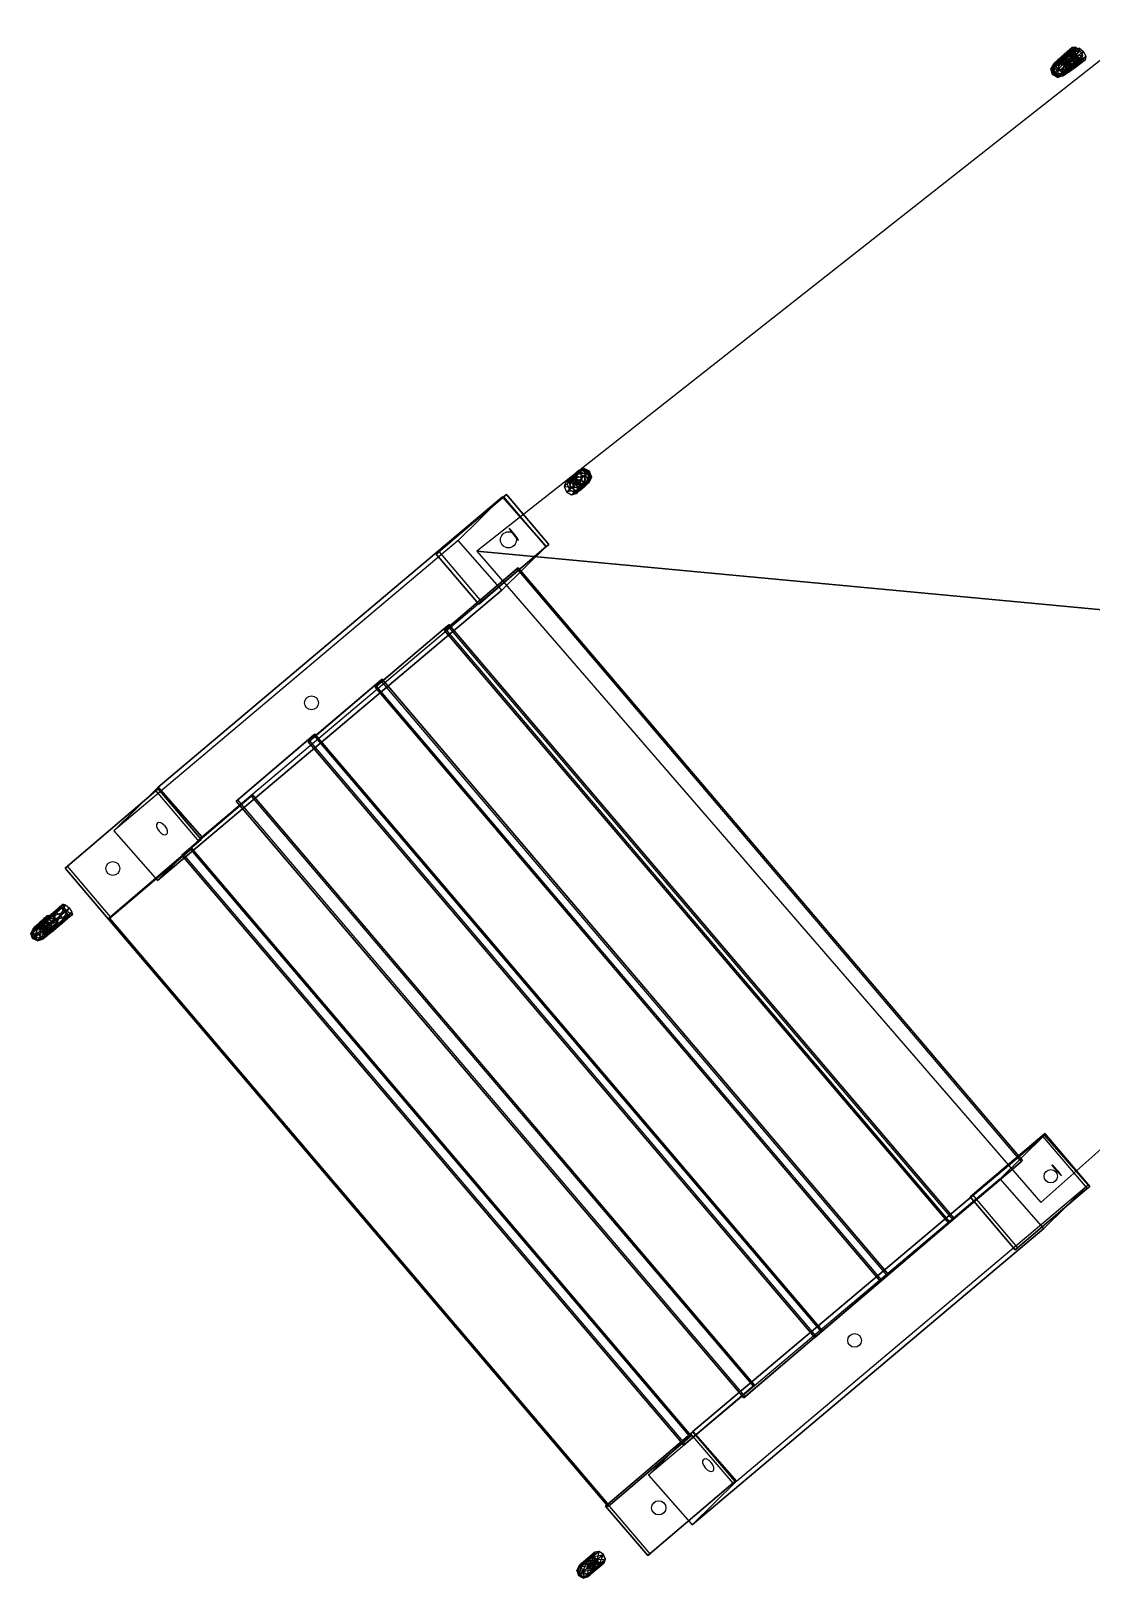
# Model space of a CAD drawing. Extents: x -135.9 to -110.5, y 44.3 to 83.2.
# Drawn here: x -135.054 to -131.692, y 48.902 to 53.808 of the extents above; entities that cross this region are included whole.
import ezdxf

# ---------------------------------------------------------------- set-up
doc = ezdxf.new("R2010")
doc.units = 0
doc.layers.get('0').update_dxf_attribs({"color": 254, "linetype": 'CONTINUOUS'})

msp = doc.modelspace()

# ---------------------------------------------------------------- linework, layer by layer
at = {"color": 9, "extrusion": (0.766202, 0.642123, 0.024749)}
msp.add_circle((125.8004, 1.3521, -66.4511), 0.0229, dxfattribs=at)
at = {"color": 9, "extrusion": (0.769577, 0.638074, 0.024753)}
msp.add_circle((125.4434, 1.6658, -67.0995), 0.0213, dxfattribs=at)
at = {"color": 9, "extrusion": (0.006078, 0.013594, 0.999889)}
msp.add_circle((-133.5342, 52.2074, -0.5941), 0.0254, dxfattribs=at)
at = {"color": 9, "extrusion": (0.77829, 0.624305, -0.067139)}
msp.add_circle((124.2759, -5.0221, -71.308), 0.0238, dxfattribs=at)
at = {"color": 9, "extrusion": (-0.001236, -0.005101, 0.999986)}
msp.add_circle((-134.1642, 51.6782, -0.0541), 0.0221, dxfattribs=at)
at = {"color": 9, "extrusion": (0.651981, 0.545426, -0.526717)}
msp.add_circle((125.721, -36.1048, -60.406), 0.0234, dxfattribs=at)
at = {"color": 9, "extrusion": (0.008322, -0.013329, 0.999877)}
msp.add_circle((-134.7931, 51.1381, -1.4089), 0.0221, dxfattribs=at)
at = {"color": 9, "extrusion": (0.767848, 0.639865, 0.031323)}
msp.add_circle((125.5819, 3.3321, -70.9408), 0.0232, dxfattribs=at)
at = {"color": 9, "extrusion": (0.769136, 0.637486, -0.04518)}
msp.add_circle((125.3958, -2.4094, -71.3714), 0.0233, dxfattribs=at)
at = {"color": 9, "extrusion": (0.008212, 0.007651, 0.999937)}
msp.add_circle((-131.8116, 50.1871, -1.1675), 0.0212, dxfattribs=at)
at = {"color": 9, "extrusion": (0.741765, 0.667142, -0.068601)}
msp.add_circle((125.4592, -4.6035, -64.2654), 0.0231, dxfattribs=at)
at = {"color": 9, "extrusion": (0.005435, -0.001486, 0.999984)}
msp.add_circle((-132.4401, 49.655, -0.7458), 0.0217, dxfattribs=at)
at = {"color": 9, "extrusion": (0.645011, 0.542851, -0.537842)}
msp.add_circle((123.2695, -36.6704, -59.5977), 0.0238, dxfattribs=at)
at = {"color": 9, "extrusion": (-0.003435, 0.002462, 0.999991)}
msp.add_circle((-133.0608, 49.1227, 0.9761), 0.0226, dxfattribs=at)
at = {"color": 9, "extrusion": (0.769622, 0.638497, 0.001968)}
msp.add_circle((122.7684, 0.9647, -71.301), 0.0212, dxfattribs=at)
at = {"color": 9, "extrusion": (0.764513, 0.644281, 0.020517)}
msp.add_circle((123.3147, 2.5692, -70.3138), 0.0215, dxfattribs=at)

# ---------------------------------------------------------------- meshes
at = {"color": 151}
mesh = msp.add_polyface(dxfattribs=at)
corners = [(-133.6404, 52.1583, -0.8), (-131.8509, 50.0932, -0.8047), (-129.9196, 51.8095, -0.8241), (-131.5437, 53.8082, -0.8203)]
mesh.append_faces([[corners[k] for k in face] for face in [(0, 1, 2), (0, 2, 3)]], dxfattribs={"color": 151})
at = {"color": 9}
mesh = msp.add_polyface(dxfattribs=at)
corners = [(-131.7345, 53.7261, 0.0287), (-131.7661, 53.7022, -0.0031), (-131.7213, 53.7155, 0.0223), (-131.7519, 53.6924, -0.0084), (-131.7105, 53.7159, 0.0078), (-131.7385, 53.6947, -0.0203), (-131.7082, 53.7271, -0.0062), (-131.7336, 53.7079, -0.0317), (-131.7159, 53.7426, -0.0115), (-131.7403, 53.7242, -0.036), (-131.729, 53.7533, -0.0051), (-131.7545, 53.7341, -0.0306), (-131.7399, 53.7528, 0.0094), (-131.7679, 53.7317, -0.0187), (-131.7422, 53.7416, 0.0234), (-131.7728, 53.7185, -0.0073), (-131.7345, 53.7261, 0.0287), (-131.7661, 53.7022, -0.0031), (-131.7661, 53.7022, -0.0031), (-131.7909, 53.6842, -0.0437), (-131.7519, 53.6924, -0.0084), (-131.7759, 53.675, -0.0477), (-131.7385, 53.6947, -0.0203), (-131.7604, 53.6788, -0.0562), (-131.7336, 53.7079, -0.0317), (-131.7535, 53.6935, -0.0643), (-131.7403, 53.7242, -0.036), (-131.7593, 53.7104, -0.0672), (-131.7545, 53.7341, -0.0306), (-131.7744, 53.7196, -0.0632), (-131.7679, 53.7317, -0.0187), (-131.7898, 53.7158, -0.0547), (-131.7728, 53.7185, -0.0073), (-131.7967, 53.7011, -0.0466), (-131.7661, 53.7022, -0.0031), (-131.7909, 53.6842, -0.0437), (-131.7909, 53.6842, -0.0437), (-131.8073, 53.6732, -0.0906), (-131.7759, 53.675, -0.0477), (-131.7917, 53.6643, -0.093), (-131.7604, 53.6788, -0.0562), (-131.7749, 53.669, -0.0977), (-131.7535, 53.6935, -0.0643), (-131.7667, 53.6846, -0.102), (-131.7593, 53.7104, -0.0672), (-131.7719, 53.7019, -0.1033), (-131.7744, 53.7196, -0.0632), (-131.7875, 53.7107, -0.1009), (-131.7898, 53.7158, -0.0547), (-131.8043, 53.706, -0.0961), (-131.7967, 53.7011, -0.0466), (-131.8125, 53.6904, -0.0919), (-131.7909, 53.6842, -0.0437), (-131.8073, 53.6732, -0.0906), (-131.8073, 53.6732, -0.0906), (-131.8142, 53.6698, -0.1408), (-131.7917, 53.6643, -0.093), (-131.7983, 53.661, -0.1416), (-131.7749, 53.669, -0.0977), (-131.781, 53.666, -0.1422), (-131.7667, 53.6846, -0.102), (-131.7722, 53.6819, -0.1424), (-131.7719, 53.7019, -0.1033), (-131.7772, 53.6993, -0.142), (-131.7875, 53.7107, -0.1009), (-131.793, 53.708, -0.1413), (-131.8043, 53.706, -0.0961), (-131.8104, 53.703, -0.1406), (-131.8125, 53.6904, -0.0919), (-131.8192, 53.6872, -0.1405), (-131.8073, 53.6732, -0.0906), (-131.8142, 53.6698, -0.1408), (-131.8142, 53.6698, -0.1408), (-131.8112, 53.6743, -0.1914), (-131.7983, 53.661, -0.1416), (-131.7955, 53.6654, -0.1904), (-131.781, 53.666, -0.1422), (-131.7783, 53.67, -0.1869), (-131.7722, 53.6819, -0.1424), (-131.7698, 53.6855, -0.183), (-131.7772, 53.6993, -0.142), (-131.7749, 53.7027, -0.1809), (-131.793, 53.708, -0.1413), (-131.7906, 53.7116, -0.1819), (-131.8104, 53.703, -0.1406), (-131.8078, 53.707, -0.1854), (-131.8192, 53.6872, -0.1405), (-131.8163, 53.6915, -0.1893), (-131.8142, 53.6698, -0.1408), (-131.8112, 53.6743, -0.1914), (-131.8112, 53.6743, -0.1914), (-131.7985, 53.6863, -0.2392), (-131.7955, 53.6654, -0.1904), (-131.7832, 53.677, -0.2366), (-131.7783, 53.67, -0.1869), (-131.7671, 53.6807, -0.2292), (-131.7698, 53.6855, -0.183), (-131.7597, 53.6952, -0.2213), (-131.7749, 53.7027, -0.1809), (-131.7652, 53.712, -0.2176), (-131.7906, 53.7116, -0.1819), (-131.7805, 53.7213, -0.2202), (-131.8078, 53.707, -0.1854), (-131.7966, 53.7177, -0.2276), (-131.8163, 53.6915, -0.1893), (-131.8041, 53.7032, -0.2355), (-131.8112, 53.6743, -0.1914), (-131.7985, 53.6863, -0.2392), (-131.7985, 53.6863, -0.2392), (-131.777, 53.7053, -0.2812), (-131.7832, 53.677, -0.2366), (-131.7624, 53.6953, -0.2772), (-131.7671, 53.6807, -0.2292), (-131.7481, 53.6974, -0.2663), (-131.7597, 53.6952, -0.2213), (-131.7424, 53.7104, -0.2551), (-131.7652, 53.712, -0.2176), (-131.7486, 53.7266, -0.2499), (-131.7805, 53.7213, -0.2202), (-131.7632, 53.7365, -0.254), (-131.7966, 53.7177, -0.2276), (-131.7775, 53.7344, -0.2648), (-131.8041, 53.7032, -0.2355), (-131.7833, 53.7215, -0.2761), (-131.7985, 53.6863, -0.2392), (-131.777, 53.7053, -0.2812), (-131.777, 53.7053, -0.2812), (-131.7479, 53.7299, -0.3149), (-131.7624, 53.6953, -0.2772), (-131.7343, 53.7191, -0.3097), (-131.7481, 53.6974, -0.2663), (-131.7223, 53.7192, -0.2961), (-131.7424, 53.7104, -0.2551), (-131.719, 53.7302, -0.2821), (-131.7486, 53.7266, -0.2499), (-131.7262, 53.7455, -0.2758), (-131.7632, 53.7365, -0.254), (-131.7398, 53.7563, -0.281), (-131.7775, 53.7344, -0.2648), (-131.7518, 53.7562, -0.2946), (-131.7833, 53.7215, -0.2761), (-131.7551, 53.7453, -0.3086), (-131.777, 53.7053, -0.2812), (-131.7479, 53.7299, -0.3149)]
mesh.append_faces([[corners[k] for k in face] for face in [(0, 1, 2), (1, 2, 3), (2, 3, 4), (3, 4, 5), (4, 5, 6), (5, 6, 7), (6, 7, 8), (7, 8, 9), (8, 9, 10), (9, 10, 11), (10, 11, 12), (11, 12, 13), (12, 13, 14), (13, 14, 15), (14, 15, 16), (15, 16, 17), (18, 19, 20), (19, 20, 21), (20, 21, 22), (21, 22, 23), (22, 23, 24), (23, 24, 25), (24, 25, 26), (25, 26, 27), (26, 27, 28), (27, 28, 29), (28, 29, 30), (29, 30, 31), (30, 31, 32), (31, 32, 33), (32, 33, 34), (33, 34, 35), (36, 37, 38), (37, 38, 39), (38, 39, 40), (39, 40, 41), (40, 41, 42), (41, 42, 43), (42, 43, 44), (43, 44, 45), (44, 45, 46), (45, 46, 47), (46, 47, 48), (47, 48, 49), (48, 49, 50), (49, 50, 51), (50, 51, 52), (51, 52, 53), (54, 55, 56), (55, 56, 57), (56, 57, 58), (57, 58, 59), (58, 59, 60), (59, 60, 61), (60, 61, 62), (61, 62, 63), (62, 63, 64), (63, 64, 65), (64, 65, 66), (65, 66, 67), (66, 67, 68), (67, 68, 69), (68, 69, 70), (69, 70, 71), (72, 73, 74), (73, 74, 75), (74, 75, 76), (75, 76, 77), (76, 77, 78), (77, 78, 79), (78, 79, 80), (79, 80, 81), (80, 81, 82), (81, 82, 83), (82, 83, 84), (83, 84, 85), (84, 85, 86), (85, 86, 87), (86, 87, 88), (87, 88, 89), (90, 91, 92), (91, 92, 93), (92, 93, 94), (93, 94, 95), (94, 95, 96), (95, 96, 97), (96, 97, 98), (97, 98, 99), (98, 99, 100), (99, 100, 101), (100, 101, 102), (101, 102, 103), (102, 103, 104), (103, 104, 105), (104, 105, 106), (105, 106, 107), (108, 109, 110), (109, 110, 111), (110, 111, 112), (111, 112, 113), (112, 113, 114), (113, 114, 115), (114, 115, 116), (115, 116, 117), (116, 117, 118), (117, 118, 119), (118, 119, 120), (119, 120, 121), (120, 121, 122), (121, 122, 123), (122, 123, 124), (123, 124, 125), (126, 127, 128), (127, 128, 129), (128, 129, 130), (129, 130, 131), (130, 131, 132), (131, 132, 133), (132, 133, 134), (133, 134, 135), (134, 135, 136), (135, 136, 137), (136, 137, 138), (137, 138, 139), (138, 139, 140), (139, 140, 141), (140, 141, 142), (141, 142, 143)]], dxfattribs={"color": 9})
mesh = msp.add_polyface(dxfattribs=at)
corners = [(-133.3259, 52.3739, -0.2601), (-133.3084, 52.3896, -0.2207), (-133.3185, 52.3569, -0.2561), (-133.3013, 52.3722, -0.2175), (-133.3243, 52.3417, -0.246), (-133.308, 52.3561, -0.2096), (-133.3398, 52.3373, -0.2359), (-133.3246, 52.3509, -0.2017), (-133.3561, 52.3463, -0.2316), (-133.3412, 52.3596, -0.1983), (-133.3635, 52.3634, -0.2357), (-133.3483, 52.377, -0.2015), (-133.3578, 52.3786, -0.2457), (-133.3416, 52.393, -0.2094), (-133.3422, 52.3829, -0.2559), (-133.325, 52.3983, -0.2173), (-133.3259, 52.3739, -0.2601), (-133.3084, 52.3896, -0.2207), (-133.3084, 52.3896, -0.2207), (-133.2951, 52.4013, -0.1784), (-133.3013, 52.3722, -0.2175), (-133.2884, 52.3836, -0.1761), (-133.308, 52.3561, -0.2096), (-133.2958, 52.367, -0.1705), (-133.3246, 52.3509, -0.2017), (-133.313, 52.3611, -0.1649), (-133.3412, 52.3596, -0.1983), (-133.33, 52.3695, -0.1624), (-133.3483, 52.377, -0.2015), (-133.3367, 52.3872, -0.1647), (-133.3416, 52.393, -0.2094), (-133.3293, 52.4039, -0.1703), (-133.325, 52.3983, -0.2173), (-133.3121, 52.4097, -0.1759), (-133.3084, 52.3896, -0.2207), (-133.2951, 52.4013, -0.1784), (-133.2951, 52.4013, -0.1784), (-133.2864, 52.4089, -0.1339), (-133.2884, 52.3836, -0.1761), (-133.2798, 52.391, -0.1327), (-133.2958, 52.367, -0.1705), (-133.2878, 52.374, -0.1295), (-133.313, 52.3611, -0.1649), (-133.3055, 52.3677, -0.1263), (-133.33, 52.3695, -0.1624), (-133.3226, 52.3759, -0.1249), (-133.3367, 52.3872, -0.1647), (-133.3292, 52.3938, -0.1261), (-133.3293, 52.4039, -0.1703), (-133.3213, 52.4109, -0.1293), (-133.3121, 52.4097, -0.1759), (-133.3035, 52.4171, -0.1325), (-133.2951, 52.4013, -0.1784), (-133.2864, 52.4089, -0.1339), (-133.2864, 52.4089, -0.1339), (-133.2824, 52.4122, -0.0883), (-133.2798, 52.391, -0.1327), (-133.276, 52.3943, -0.0881), (-133.2878, 52.374, -0.1295), (-133.2841, 52.377, -0.0874), (-133.3055, 52.3677, -0.1263), (-133.302, 52.3706, -0.0867), (-133.3226, 52.3759, -0.1249), (-133.3193, 52.3787, -0.0863), (-133.3292, 52.3938, -0.1261), (-133.3257, 52.3967, -0.0865), (-133.3213, 52.4109, -0.1293), (-133.3176, 52.4139, -0.0872), (-133.3035, 52.4171, -0.1325), (-133.2996, 52.4203, -0.0879), (-133.2864, 52.4089, -0.1339), (-133.2824, 52.4122, -0.0883), (-133.2824, 52.4122, -0.0883), (-133.2832, 52.4111, -0.0424), (-133.276, 52.3943, -0.0881), (-133.2768, 52.3932, -0.0433), (-133.2841, 52.377, -0.0874), (-133.2848, 52.376, -0.0451), (-133.302, 52.3706, -0.0867), (-133.3027, 52.3696, -0.0468), (-133.3193, 52.3787, -0.0863), (-133.32, 52.3778, -0.0474), (-133.3257, 52.3967, -0.0865), (-133.3264, 52.3957, -0.0466), (-133.3176, 52.4139, -0.0872), (-133.3184, 52.4129, -0.0448), (-133.2996, 52.4203, -0.0879), (-133.3005, 52.4193, -0.0431), (-133.2824, 52.4122, -0.0883), (-133.2832, 52.4111, -0.0424), (-133.2832, 52.4111, -0.0424), (-133.2889, 52.4057, 0.0028), (-133.2768, 52.3932, -0.0433), (-133.2823, 52.3879, 0.0009), (-133.2848, 52.376, -0.0451), (-133.29, 52.371, -0.0033), (-133.3027, 52.3696, -0.0468), (-133.3076, 52.3649, -0.0075), (-133.32, 52.3778, -0.0474), (-133.3247, 52.3732, -0.0092), (-133.3264, 52.3957, -0.0466), (-133.3313, 52.391, -0.0073), (-133.3184, 52.4129, -0.0448), (-133.3236, 52.4079, -0.0031), (-133.3005, 52.4193, -0.0431), (-133.306, 52.414, 0.0011), (-133.2832, 52.4111, -0.0424), (-133.2889, 52.4057, 0.0028), (-133.2889, 52.4057, 0.0028), (-133.2992, 52.396, 0.0465), (-133.2823, 52.3879, 0.0009), (-133.2924, 52.3784, 0.0436), (-133.29, 52.371, -0.0033), (-133.2996, 52.362, 0.037), (-133.3076, 52.3649, -0.0075), (-133.3166, 52.3565, 0.0304), (-133.3247, 52.3732, -0.0092), (-133.3335, 52.365, 0.0278), (-133.3313, 52.391, -0.0073), (-133.3403, 52.3826, 0.0306), (-133.3236, 52.4079, -0.0031), (-133.3331, 52.3989, 0.0373), (-133.306, 52.414, 0.0011), (-133.316, 52.4045, 0.0438), (-133.2889, 52.4057, 0.0028), (-133.2992, 52.396, 0.0465), (-133.2992, 52.396, 0.0465), (-133.314, 52.3822, 0.0877), (-133.2924, 52.3784, 0.0436), (-133.3068, 52.365, 0.0839), (-133.2996, 52.362, 0.037), (-133.3132, 52.3494, 0.075), (-133.3166, 52.3565, 0.0304), (-133.3294, 52.3446, 0.0662), (-133.3335, 52.365, 0.0278), (-133.346, 52.3534, 0.0627), (-133.3403, 52.3826, 0.0306), (-133.3531, 52.3707, 0.0664), (-133.3331, 52.3989, 0.0373), (-133.3467, 52.3863, 0.0753), (-133.316, 52.4045, 0.0438), (-133.3305, 52.3911, 0.0841), (-133.2992, 52.396, 0.0465), (-133.314, 52.3822, 0.0877)]
mesh.append_faces([[corners[k] for k in face] for face in [(0, 1, 2), (1, 2, 3), (2, 3, 4), (3, 4, 5), (4, 5, 6), (5, 6, 7), (6, 7, 8), (7, 8, 9), (8, 9, 10), (9, 10, 11), (10, 11, 12), (11, 12, 13), (12, 13, 14), (13, 14, 15), (14, 15, 16), (15, 16, 17), (18, 19, 20), (19, 20, 21), (20, 21, 22), (21, 22, 23), (22, 23, 24), (23, 24, 25), (24, 25, 26), (25, 26, 27), (26, 27, 28), (27, 28, 29), (28, 29, 30), (29, 30, 31), (30, 31, 32), (31, 32, 33), (32, 33, 34), (33, 34, 35), (36, 37, 38), (37, 38, 39), (38, 39, 40), (39, 40, 41), (40, 41, 42), (41, 42, 43), (42, 43, 44), (43, 44, 45), (44, 45, 46), (45, 46, 47), (46, 47, 48), (47, 48, 49), (48, 49, 50), (49, 50, 51), (50, 51, 52), (51, 52, 53), (54, 55, 56), (55, 56, 57), (56, 57, 58), (57, 58, 59), (58, 59, 60), (59, 60, 61), (60, 61, 62), (61, 62, 63), (62, 63, 64), (63, 64, 65), (64, 65, 66), (65, 66, 67), (66, 67, 68), (67, 68, 69), (68, 69, 70), (69, 70, 71), (72, 73, 74), (73, 74, 75), (74, 75, 76), (75, 76, 77), (76, 77, 78), (77, 78, 79), (78, 79, 80), (79, 80, 81), (80, 81, 82), (81, 82, 83), (82, 83, 84), (83, 84, 85), (84, 85, 86), (85, 86, 87), (86, 87, 88), (87, 88, 89), (90, 91, 92), (91, 92, 93), (92, 93, 94), (93, 94, 95), (94, 95, 96), (95, 96, 97), (96, 97, 98), (97, 98, 99), (98, 99, 100), (99, 100, 101), (100, 101, 102), (101, 102, 103), (102, 103, 104), (103, 104, 105), (104, 105, 106), (105, 106, 107), (108, 109, 110), (109, 110, 111), (110, 111, 112), (111, 112, 113), (112, 113, 114), (113, 114, 115), (114, 115, 116), (115, 116, 117), (116, 117, 118), (117, 118, 119), (118, 119, 120), (119, 120, 121), (120, 121, 122), (121, 122, 123), (122, 123, 124), (123, 124, 125), (126, 127, 128), (127, 128, 129), (128, 129, 130), (129, 130, 131), (130, 131, 132), (131, 132, 133), (132, 133, 134), (133, 134, 135), (134, 135, 136), (135, 136, 137), (136, 137, 138), (137, 138, 139), (138, 139, 140), (139, 140, 141), (140, 141, 142), (141, 142, 143)]], dxfattribs={"color": 9})
at = {"color": 151}
mesh = msp.add_polyface(dxfattribs=at)
corners = [(-134.5121, 51.2526, 0.4029), (-133.4198, 52.1733, -0.4699), (-134.653, 51.1144, 0.0809), (-133.5606, 52.0352, -0.7919), (-134.6506, 51.4101, 0.3958), (-133.5582, 52.3308, -0.477), (-134.7914, 51.272, 0.0738), (-133.699, 52.1927, -0.799)]
mesh.append_faces([[corners[k] for k in face] for face in [(0, 1, 3, 2), (0, 1, 5, 4), (1, 3, 7, 5), (2, 3, 7, 6), (2, 0, 4, 6), (4, 5, 7, 6)]], dxfattribs={"color": 151})
mesh = msp.add_polyface(dxfattribs=at)
corners = [(-133.6243, 51.9984, -0.4582), (-133.7594, 52.1572, -0.4581), (-133.4113, 52.1796, -0.4675), (-133.5463, 52.3384, -0.4674), (-133.6337, 51.9905, -0.8248), (-133.7688, 52.1493, -0.8248), (-133.4207, 52.1718, -0.8342), (-133.5558, 52.3306, -0.8341)]
mesh.append_faces([[corners[k] for k in face] for face in [(0, 1, 3, 2), (0, 1, 5, 4), (1, 3, 7, 5), (2, 3, 7, 6), (2, 0, 4, 6), (4, 5, 7, 6)]], dxfattribs={"color": 151})
mesh = msp.add_polyface(dxfattribs=at)
corners = [(-132.1386, 50.0313, -0.6086), (-133.7378, 51.9111, -0.6077), (-131.9093, 50.2264, -0.6187), (-133.5085, 52.1062, -0.6177), (-132.143, 50.0276, -0.7809), (-133.7422, 51.9074, -0.78), (-131.9137, 50.2227, -0.791), (-133.5129, 52.1025, -0.79)]
mesh.append_faces([[corners[k] for k in face] for face in [(0, 1, 3, 2), (0, 1, 5, 4), (1, 3, 7, 5), (2, 3, 7, 6), (2, 0, 4, 6), (4, 5, 7, 6)]], dxfattribs={"color": 151})
mesh = msp.add_polyface(dxfattribs=at)
corners = [(-132.3551, 49.847, -0.435), (-133.9578, 51.7309, -0.4341), (-132.1258, 50.0421, -0.4451), (-133.7285, 51.926, -0.4441), (-132.3597, 49.8432, -0.611), (-133.9623, 51.7271, -0.6101), (-132.1303, 50.0383, -0.6211), (-133.733, 51.9222, -0.6201)]
mesh.append_faces([[corners[k] for k in face] for face in [(0, 1, 3, 2), (0, 1, 5, 4), (1, 3, 7, 5), (2, 3, 7, 6), (2, 0, 4, 6), (4, 5, 7, 6)]], dxfattribs={"color": 151})
mesh = msp.add_polyface(dxfattribs=at)
corners = [(-132.5638, 49.6694, -0.252), (-134.1699, 51.5572, -0.251), (-132.3345, 49.8645, -0.2621), (-133.9406, 51.7523, -0.2611), (-132.5683, 49.6656, -0.4273), (-134.1744, 51.5535, -0.4263), (-132.339, 49.8607, -0.4373), (-133.9451, 51.7486, -0.4364)]
mesh.append_faces([[corners[k] for k in face] for face in [(0, 1, 3, 2), (0, 1, 5, 4), (1, 3, 7, 5), (2, 3, 7, 6), (2, 0, 4, 6), (4, 5, 7, 6)]], dxfattribs={"color": 151})
mesh = msp.add_polyface(dxfattribs=at)
corners = [(-132.7889, 49.4778, -0.0718), (-134.3984, 51.3698, -0.0708), (-132.5436, 49.6864, -0.0825), (-134.1532, 51.5784, -0.0816), (-132.7932, 49.4742, -0.242), (-134.4028, 51.3661, -0.241), (-132.548, 49.6828, -0.2527), (-134.1576, 51.5748, -0.2518)]
mesh.append_faces([[corners[k] for k in face] for face in [(0, 1, 3, 2), (0, 1, 5, 4), (1, 3, 7, 5), (2, 3, 7, 6), (2, 0, 4, 6), (4, 5, 7, 6)]], dxfattribs={"color": 151})
mesh = msp.add_polyface(dxfattribs=at)
corners = [(-134.8017, 50.9991, 0.4153), (-134.9385, 51.1599, 0.4154), (-134.5141, 51.2438, 0.4027), (-134.6508, 51.4046, 0.4028), (-134.8091, 50.993, 0.1258), (-134.9459, 51.1537, 0.1259), (-134.5215, 51.2377, 0.1132), (-134.6583, 51.3984, 0.1133)]
mesh.append_faces([[corners[k] for k in face] for face in [(0, 1, 3, 2), (0, 1, 5, 4), (1, 3, 7, 5), (2, 3, 7, 6), (2, 0, 4, 6), (4, 5, 7, 6)]], dxfattribs={"color": 151})
mesh = msp.add_polyface(dxfattribs=at)
corners = [(-132.9792, 49.3275, 0.1085), (-134.571, 51.1986, 0.1094), (-132.7595, 49.5143, 0.0989), (-134.3514, 51.3855, 0.0998), (-132.9835, 49.3238, -0.0621), (-134.5754, 51.195, -0.0611), (-132.7639, 49.5107, -0.0717), (-134.3558, 51.3818, -0.0707)]
mesh.append_faces([[corners[k] for k in face] for face in [(0, 1, 3, 2), (0, 1, 5, 4), (1, 3, 7, 5), (2, 3, 7, 6), (2, 0, 4, 6), (4, 5, 7, 6)]], dxfattribs={"color": 151})
mesh = msp.add_polyface(dxfattribs=at)
corners = [(-133.2195, 49.1324, 0.2799), (-134.8038, 50.9947, 0.2808), (-132.96, 49.3532, 0.2685), (-134.5443, 51.2154, 0.2694), (-133.2235, 49.1291, 0.1249), (-134.8078, 50.9914, 0.1258), (-132.964, 49.3499, 0.1135), (-134.5483, 51.2121, 0.1145)]
mesh.append_faces([[corners[k] for k in face] for face in [(0, 1, 3, 2), (0, 1, 5, 4), (1, 3, 7, 5), (2, 3, 7, 6), (2, 0, 4, 6), (4, 5, 7, 6)]], dxfattribs={"color": 151})
at = {"color": 9}
mesh = msp.add_polyface(dxfattribs=at)
corners = [(-134.9413, 51.0184, 1.1314), (-134.9772, 50.9873, 1.1104), (-134.9298, 51.0081, 1.1248), (-134.9645, 50.9781, 1.1046), (-134.9226, 51.0064, 1.1097), (-134.9544, 50.9789, 1.0912), (-134.9239, 51.0143, 1.095), (-134.9528, 50.9893, 1.0782), (-134.9329, 51.0272, 1.0892), (-134.9607, 51.0032, 1.0731), (-134.9444, 51.0376, 1.0958), (-134.9734, 51.0125, 1.079), (-134.9516, 51.0392, 1.1108), (-134.9835, 51.0117, 1.0923), (-134.9503, 51.0313, 1.1256), (-134.9851, 51.0013, 1.1054), (-134.9413, 51.0184, 1.1314), (-134.9772, 50.9873, 1.1104), (-134.9772, 50.9873, 1.1104), (-135.0079, 50.9613, 1.0776), (-134.9645, 50.9781, 1.1046), (-134.9942, 50.9529, 1.0728), (-134.9544, 50.9789, 1.0912), (-134.9816, 50.9558, 1.0621), (-134.9528, 50.9893, 1.0782), (-134.9775, 50.9684, 1.0517), (-134.9607, 51.0032, 1.0731), (-134.9843, 50.9832, 1.0477), (-134.9734, 51.0125, 1.079), (-134.9981, 50.9916, 1.0525), (-134.9835, 51.0117, 1.0923), (-135.0106, 50.9887, 1.0632), (-134.9851, 51.0013, 1.1054), (-135.0147, 50.9761, 1.0736), (-134.9772, 50.9873, 1.1104), (-135.0079, 50.9613, 1.0776), (-135.0079, 50.9613, 1.0776), (-135.031, 50.9423, 1.0352), (-134.9942, 50.9529, 1.0728), (-135.0165, 50.9345, 1.0318), (-134.9816, 50.9558, 1.0621), (-135.0021, 50.939, 1.0245), (-134.9775, 50.9684, 1.0517), (-134.9961, 50.953, 1.0175), (-134.9843, 50.9832, 1.0477), (-135.0022, 50.9685, 1.015), (-134.9981, 50.9916, 1.0525), (-135.0167, 50.9762, 1.0183), (-135.0106, 50.9887, 1.0632), (-135.0311, 50.9718, 1.0256), (-135.0147, 50.9761, 1.0736), (-135.037, 50.9577, 1.0326), (-135.0079, 50.9613, 1.0776), (-135.031, 50.9423, 1.0352), (-135.031, 50.9423, 1.0352), (-135.0449, 50.9317, 0.9863), (-135.0165, 50.9345, 1.0318), (-135.0299, 50.9242, 0.9846), (-135.0021, 50.939, 1.0245), (-135.0144, 50.9295, 0.9812), (-134.9961, 50.953, 1.0175), (-135.0073, 50.9445, 0.9782), (-135.0022, 50.9685, 1.015), (-135.0129, 50.9603, 0.9772), (-135.0167, 50.9762, 1.0183), (-135.0279, 50.9677, 0.979), (-135.0311, 50.9718, 1.0256), (-135.0434, 50.9624, 0.9823), (-135.037, 50.9577, 1.0326), (-135.0505, 50.9474, 0.9853), (-135.031, 50.9423, 1.0352), (-135.0449, 50.9317, 0.9863), (-135.0449, 50.9317, 0.9863), (-135.0486, 50.9302, 0.9345), (-135.0299, 50.9242, 0.9846), (-135.0335, 50.9228, 0.9345), (-135.0144, 50.9295, 0.9812), (-135.0176, 50.9282, 0.9353), (-135.0073, 50.9445, 0.9782), (-135.0103, 50.9433, 0.9365), (-135.0129, 50.9603, 0.9772), (-135.0158, 50.9591, 0.9373), (-135.0279, 50.9677, 0.979), (-135.0308, 50.9665, 0.9373), (-135.0434, 50.9624, 0.9823), (-135.0467, 50.961, 0.9365), (-135.0505, 50.9474, 0.9853), (-135.054, 50.946, 0.9353), (-135.0449, 50.9317, 0.9863), (-135.0486, 50.9302, 0.9345), (-135.0486, 50.9302, 0.9345), (-135.0417, 50.9379, 0.8836), (-135.0335, 50.9228, 0.9345), (-135.0269, 50.9303, 0.8853), (-135.0176, 50.9282, 0.9353), (-135.0116, 50.9351, 0.8903), (-135.0103, 50.9433, 0.9365), (-135.0048, 50.9495, 0.8955), (-135.0158, 50.9591, 0.9373), (-135.0105, 50.9651, 0.898), (-135.0308, 50.9665, 0.9373), (-135.0253, 50.9727, 0.8963), (-135.0467, 50.961, 0.9365), (-135.0406, 50.9679, 0.8914), (-135.054, 50.946, 0.9353), (-135.0474, 50.9535, 0.8861), (-135.0486, 50.9302, 0.9345), (-135.0417, 50.9379, 0.8836), (-135.0417, 50.9379, 0.8836), (-135.0249, 50.9544, 0.8373), (-135.0269, 50.9303, 0.8853), (-135.0106, 50.9462, 0.8406), (-135.0116, 50.9351, 0.8903), (-134.9967, 50.9497, 0.8493), (-135.0048, 50.9495, 0.8955), (-134.9912, 50.9628, 0.8582), (-135.0105, 50.9651, 0.898), (-134.9975, 50.9778, 0.8623), (-135.0253, 50.9727, 0.8963), (-135.0118, 50.986, 0.859), (-135.0406, 50.9679, 0.8914), (-135.0257, 50.9825, 0.8504), (-135.0474, 50.9535, 0.8861), (-135.0312, 50.9694, 0.8414), (-135.0417, 50.9379, 0.8836), (-135.0249, 50.9544, 0.8373), (-135.0249, 50.9544, 0.8373), (-134.9993, 50.9784, 0.799), (-135.0106, 50.9462, 0.8406), (-134.9859, 50.9694, 0.8036), (-134.9967, 50.9497, 0.8493), (-134.974, 50.9709, 0.8153), (-134.9912, 50.9628, 0.8582), (-134.9706, 50.9821, 0.8274), (-134.9975, 50.9778, 0.8623), (-134.9777, 50.9963, 0.8327), (-135.0118, 50.986, 0.859), (-134.9911, 51.0053, 0.8282), (-135.0257, 50.9825, 0.8504), (-135.003, 51.0037, 0.8164), (-135.0312, 50.9694, 0.8414), (-135.0064, 50.9926, 0.8044), (-135.0249, 50.9544, 0.8373), (-134.9993, 50.9784, 0.799)]
mesh.append_faces([[corners[k] for k in face] for face in [(0, 1, 2), (1, 2, 3), (2, 3, 4), (3, 4, 5), (4, 5, 6), (5, 6, 7), (6, 7, 8), (7, 8, 9), (8, 9, 10), (9, 10, 11), (10, 11, 12), (11, 12, 13), (12, 13, 14), (13, 14, 15), (14, 15, 16), (15, 16, 17), (18, 19, 20), (19, 20, 21), (20, 21, 22), (21, 22, 23), (22, 23, 24), (23, 24, 25), (24, 25, 26), (25, 26, 27), (26, 27, 28), (27, 28, 29), (28, 29, 30), (29, 30, 31), (30, 31, 32), (31, 32, 33), (32, 33, 34), (33, 34, 35), (36, 37, 38), (37, 38, 39), (38, 39, 40), (39, 40, 41), (40, 41, 42), (41, 42, 43), (42, 43, 44), (43, 44, 45), (44, 45, 46), (45, 46, 47), (46, 47, 48), (47, 48, 49), (48, 49, 50), (49, 50, 51), (50, 51, 52), (51, 52, 53), (54, 55, 56), (55, 56, 57), (56, 57, 58), (57, 58, 59), (58, 59, 60), (59, 60, 61), (60, 61, 62), (61, 62, 63), (62, 63, 64), (63, 64, 65), (64, 65, 66), (65, 66, 67), (66, 67, 68), (67, 68, 69), (68, 69, 70), (69, 70, 71), (72, 73, 74), (73, 74, 75), (74, 75, 76), (75, 76, 77), (76, 77, 78), (77, 78, 79), (78, 79, 80), (79, 80, 81), (80, 81, 82), (81, 82, 83), (82, 83, 84), (83, 84, 85), (84, 85, 86), (85, 86, 87), (86, 87, 88), (87, 88, 89), (90, 91, 92), (91, 92, 93), (92, 93, 94), (93, 94, 95), (94, 95, 96), (95, 96, 97), (96, 97, 98), (97, 98, 99), (98, 99, 100), (99, 100, 101), (100, 101, 102), (101, 102, 103), (102, 103, 104), (103, 104, 105), (104, 105, 106), (105, 106, 107), (108, 109, 110), (109, 110, 111), (110, 111, 112), (111, 112, 113), (112, 113, 114), (113, 114, 115), (114, 115, 116), (115, 116, 117), (116, 117, 118), (117, 118, 119), (118, 119, 120), (119, 120, 121), (120, 121, 122), (121, 122, 123), (122, 123, 124), (123, 124, 125), (126, 127, 128), (127, 128, 129), (128, 129, 130), (129, 130, 131), (130, 131, 132), (131, 132, 133), (132, 133, 134), (133, 134, 135), (134, 135, 136), (135, 136, 137), (136, 137, 138), (137, 138, 139), (138, 139, 140), (139, 140, 141), (140, 141, 142), (141, 142, 143)]], dxfattribs={"color": 9})
at = {"color": 151}
mesh = msp.add_polyface(dxfattribs=at)
corners = [(-132.8166, 49.2092, 0.4042), (-131.7012, 50.1493, -0.4869), (-132.9574, 49.0711, 0.0822), (-131.8421, 50.0112, -0.809), (-132.955, 49.3667, 0.3972), (-131.8396, 50.3068, -0.494), (-133.0958, 49.2286, 0.0752), (-131.9805, 50.1687, -0.816)]
mesh.append_faces([[corners[k] for k in face] for face in [(0, 1, 3, 2), (0, 1, 5, 4), (1, 3, 7, 5), (2, 3, 7, 6), (2, 0, 4, 6), (4, 5, 7, 6)]], dxfattribs={"color": 151})
mesh = msp.add_polyface(dxfattribs=at)
corners = [(-131.9238, 49.9499, -0.4825), (-132.0666, 50.1177, -0.4825), (-131.6956, 50.1441, -0.4925), (-131.8383, 50.3119, -0.4925), (-131.9323, 49.9429, -0.8131), (-132.0751, 50.1107, -0.813), (-131.704, 50.1371, -0.8231), (-131.8468, 50.3049, -0.823)]
mesh.append_faces([[corners[k] for k in face] for face in [(0, 1, 3, 2), (0, 1, 5, 4), (1, 3, 7, 5), (2, 3, 7, 6), (2, 0, 4, 6), (4, 5, 7, 6)]], dxfattribs={"color": 151})
mesh = msp.add_polyface(dxfattribs=at)
corners = [(-133.0903, 48.9795, 0.4149), (-133.2242, 49.137, 0.415), (-132.8206, 49.2089, 0.4031), (-132.9545, 49.3664, 0.4031), (-133.0977, 48.9734, 0.125), (-133.2316, 49.1308, 0.1251), (-132.828, 49.2028, 0.1132), (-132.962, 49.3602, 0.1133)]
mesh.append_faces([[corners[k] for k in face] for face in [(0, 1, 3, 2), (0, 1, 5, 4), (1, 3, 7, 5), (2, 3, 7, 6), (2, 0, 4, 6), (4, 5, 7, 6)]], dxfattribs={"color": 151})
at = {"color": 9}
mesh = msp.add_polyface(dxfattribs=at)
corners = [(-133.2625, 48.9567, 0.8038), (-133.2859, 48.9369, 0.8401), (-133.2694, 48.9719, 0.8085), (-133.2921, 48.9527, 0.8438), (-133.2652, 48.9842, 0.82), (-133.2864, 48.9664, 0.8529), (-133.2524, 48.9864, 0.8316), (-133.272, 48.9699, 0.862), (-133.2385, 48.9772, 0.8364), (-133.2575, 48.9612, 0.8658), (-133.2316, 48.962, 0.8317), (-133.2512, 48.9454, 0.8621), (-133.2358, 48.9496, 0.8202), (-133.257, 48.9318, 0.853), (-133.2486, 48.9474, 0.8087), (-133.2714, 48.9283, 0.8439), (-133.2625, 48.9567, 0.8038), (-133.2859, 48.9369, 0.8401), (-133.2859, 48.9369, 0.8401), (-133.3034, 48.9223, 0.8818), (-133.2921, 48.9527, 0.8438), (-133.3091, 48.9384, 0.8843), (-133.2864, 48.9664, 0.8529), (-133.3022, 48.9531, 0.8906), (-133.272, 48.9699, 0.862), (-133.2866, 48.9576, 0.8968), (-133.2575, 48.9612, 0.8658), (-133.2716, 48.9493, 0.8995), (-133.2512, 48.9454, 0.8621), (-133.2659, 48.9332, 0.8969), (-133.257, 48.9318, 0.853), (-133.2728, 48.9185, 0.8907), (-133.2714, 48.9283, 0.8439), (-133.2884, 48.914, 0.8844), (-133.2859, 48.9369, 0.8401), (-133.3034, 48.9223, 0.8818), (-133.3034, 48.9223, 0.8818), (-133.3142, 48.9133, 0.9271), (-133.3091, 48.9384, 0.8843), (-133.3196, 48.9297, 0.9284), (-133.3022, 48.9531, 0.8906), (-133.312, 48.9449, 0.9316), (-133.2866, 48.9576, 0.8968), (-133.2957, 48.9501, 0.9348), (-133.2716, 48.9493, 0.8995), (-133.2804, 48.9421, 0.9362), (-133.2659, 48.9332, 0.8969), (-133.2749, 48.9256, 0.9349), (-133.2728, 48.9185, 0.8907), (-133.2826, 48.9104, 0.9317), (-133.2884, 48.914, 0.8844), (-133.2989, 48.9053, 0.9285), (-133.3034, 48.9223, 0.8818), (-133.3142, 48.9133, 0.9271), (-133.3142, 48.9133, 0.9271), (-133.318, 48.9103, 0.9744), (-133.3196, 48.9297, 0.9284), (-133.3233, 48.9268, 0.9743), (-133.312, 48.9449, 0.9316), (-133.3154, 48.9422, 0.9743), (-133.2957, 48.9501, 0.9348), (-133.2989, 48.9476, 0.9744), (-133.2804, 48.9421, 0.9362), (-133.2834, 48.9396, 0.9744), (-133.2749, 48.9256, 0.9349), (-133.2781, 48.9231, 0.9745), (-133.2826, 48.9104, 0.9317), (-133.286, 48.9077, 0.9745), (-133.2989, 48.9053, 0.9285), (-133.3025, 48.9023, 0.9744), (-133.3142, 48.9133, 0.9271), (-133.318, 48.9103, 0.9744), (-133.318, 48.9103, 0.9744), (-133.3145, 48.9134, 1.0216), (-133.3233, 48.9268, 0.9743), (-133.3199, 48.9299, 1.0203), (-133.3154, 48.9422, 0.9743), (-133.3122, 48.9451, 1.0171), (-133.2989, 48.9476, 0.9744), (-133.296, 48.9502, 1.0139), (-133.2834, 48.9396, 0.9744), (-133.2806, 48.9422, 1.0127), (-133.2781, 48.9231, 0.9745), (-133.2752, 48.9258, 1.0141), (-133.286, 48.9077, 0.9745), (-133.2829, 48.9105, 1.0172), (-133.3025, 48.9023, 0.9744), (-133.2992, 48.9054, 1.0204), (-133.318, 48.9103, 0.9744), (-133.3145, 48.9134, 1.0216), (-133.3145, 48.9134, 1.0216), (-133.304, 48.9226, 1.067), (-133.3199, 48.9299, 1.0203), (-133.3097, 48.9388, 1.0644), (-133.3122, 48.9451, 1.0171), (-133.3027, 48.9534, 1.0581), (-133.296, 48.9502, 1.0139), (-133.2871, 48.9579, 1.052), (-133.2806, 48.9422, 1.0127), (-133.2721, 48.9496, 1.0494), (-133.2752, 48.9258, 1.0141), (-133.2664, 48.9334, 1.0521), (-133.2829, 48.9105, 1.0172), (-133.2733, 48.9188, 1.0583), (-133.2992, 48.9054, 1.0204), (-133.2889, 48.9143, 1.0645), (-133.3145, 48.9134, 1.0216), (-133.304, 48.9226, 1.067), (-133.304, 48.9226, 1.067), (-133.2868, 48.9374, 1.1087), (-133.3097, 48.9388, 1.0644), (-133.293, 48.9531, 1.1049), (-133.3027, 48.9534, 1.0581), (-133.2871, 48.9668, 1.0959), (-133.2871, 48.9579, 1.052), (-133.2727, 48.9703, 1.0869), (-133.2721, 48.9496, 1.0494), (-133.2581, 48.9616, 1.0832), (-133.2664, 48.9334, 1.0521), (-133.2519, 48.9458, 1.087), (-133.2733, 48.9188, 1.0583), (-133.2578, 48.9322, 1.096), (-133.2889, 48.9143, 1.0645), (-133.2722, 48.9287, 1.105), (-133.304, 48.9226, 1.067), (-133.2868, 48.9374, 1.1087), (-133.2868, 48.9374, 1.1087), (-133.2636, 48.9572, 1.1451), (-133.293, 48.9531, 1.1049), (-133.2704, 48.9724, 1.1403), (-133.2871, 48.9668, 1.0959), (-133.2662, 48.9847, 1.1288), (-133.2727, 48.9703, 1.0869), (-133.2533, 48.9869, 1.1173), (-133.2581, 48.9616, 1.0832), (-133.2394, 48.9776, 1.1126), (-133.2519, 48.9458, 1.087), (-133.2325, 48.9624, 1.1174), (-133.2578, 48.9322, 1.096), (-133.2368, 48.9502, 1.1289), (-133.2722, 48.9287, 1.105), (-133.2496, 48.948, 1.1404), (-133.2868, 48.9374, 1.1087), (-133.2636, 48.9572, 1.1451)]
mesh.append_faces([[corners[k] for k in face] for face in [(0, 1, 2), (1, 2, 3), (2, 3, 4), (3, 4, 5), (4, 5, 6), (5, 6, 7), (6, 7, 8), (7, 8, 9), (8, 9, 10), (9, 10, 11), (10, 11, 12), (11, 12, 13), (12, 13, 14), (13, 14, 15), (14, 15, 16), (15, 16, 17), (18, 19, 20), (19, 20, 21), (20, 21, 22), (21, 22, 23), (22, 23, 24), (23, 24, 25), (24, 25, 26), (25, 26, 27), (26, 27, 28), (27, 28, 29), (28, 29, 30), (29, 30, 31), (30, 31, 32), (31, 32, 33), (32, 33, 34), (33, 34, 35), (36, 37, 38), (37, 38, 39), (38, 39, 40), (39, 40, 41), (40, 41, 42), (41, 42, 43), (42, 43, 44), (43, 44, 45), (44, 45, 46), (45, 46, 47), (46, 47, 48), (47, 48, 49), (48, 49, 50), (49, 50, 51), (50, 51, 52), (51, 52, 53), (54, 55, 56), (55, 56, 57), (56, 57, 58), (57, 58, 59), (58, 59, 60), (59, 60, 61), (60, 61, 62), (61, 62, 63), (62, 63, 64), (63, 64, 65), (64, 65, 66), (65, 66, 67), (66, 67, 68), (67, 68, 69), (68, 69, 70), (69, 70, 71), (72, 73, 74), (73, 74, 75), (74, 75, 76), (75, 76, 77), (76, 77, 78), (77, 78, 79), (78, 79, 80), (79, 80, 81), (80, 81, 82), (81, 82, 83), (82, 83, 84), (83, 84, 85), (84, 85, 86), (85, 86, 87), (86, 87, 88), (87, 88, 89), (90, 91, 92), (91, 92, 93), (92, 93, 94), (93, 94, 95), (94, 95, 96), (95, 96, 97), (96, 97, 98), (97, 98, 99), (98, 99, 100), (99, 100, 101), (100, 101, 102), (101, 102, 103), (102, 103, 104), (103, 104, 105), (104, 105, 106), (105, 106, 107), (108, 109, 110), (109, 110, 111), (110, 111, 112), (111, 112, 113), (112, 113, 114), (113, 114, 115), (114, 115, 116), (115, 116, 117), (116, 117, 118), (117, 118, 119), (118, 119, 120), (119, 120, 121), (120, 121, 122), (121, 122, 123), (122, 123, 124), (123, 124, 125), (126, 127, 128), (127, 128, 129), (128, 129, 130), (129, 130, 131), (130, 131, 132), (131, 132, 133), (132, 133, 134), (133, 134, 135), (134, 135, 136), (135, 136, 137), (136, 137, 138), (137, 138, 139), (138, 139, 140), (139, 140, 141), (140, 141, 142), (141, 142, 143)]], dxfattribs={"color": 9})

doc.saveas('drawing.dxf')
